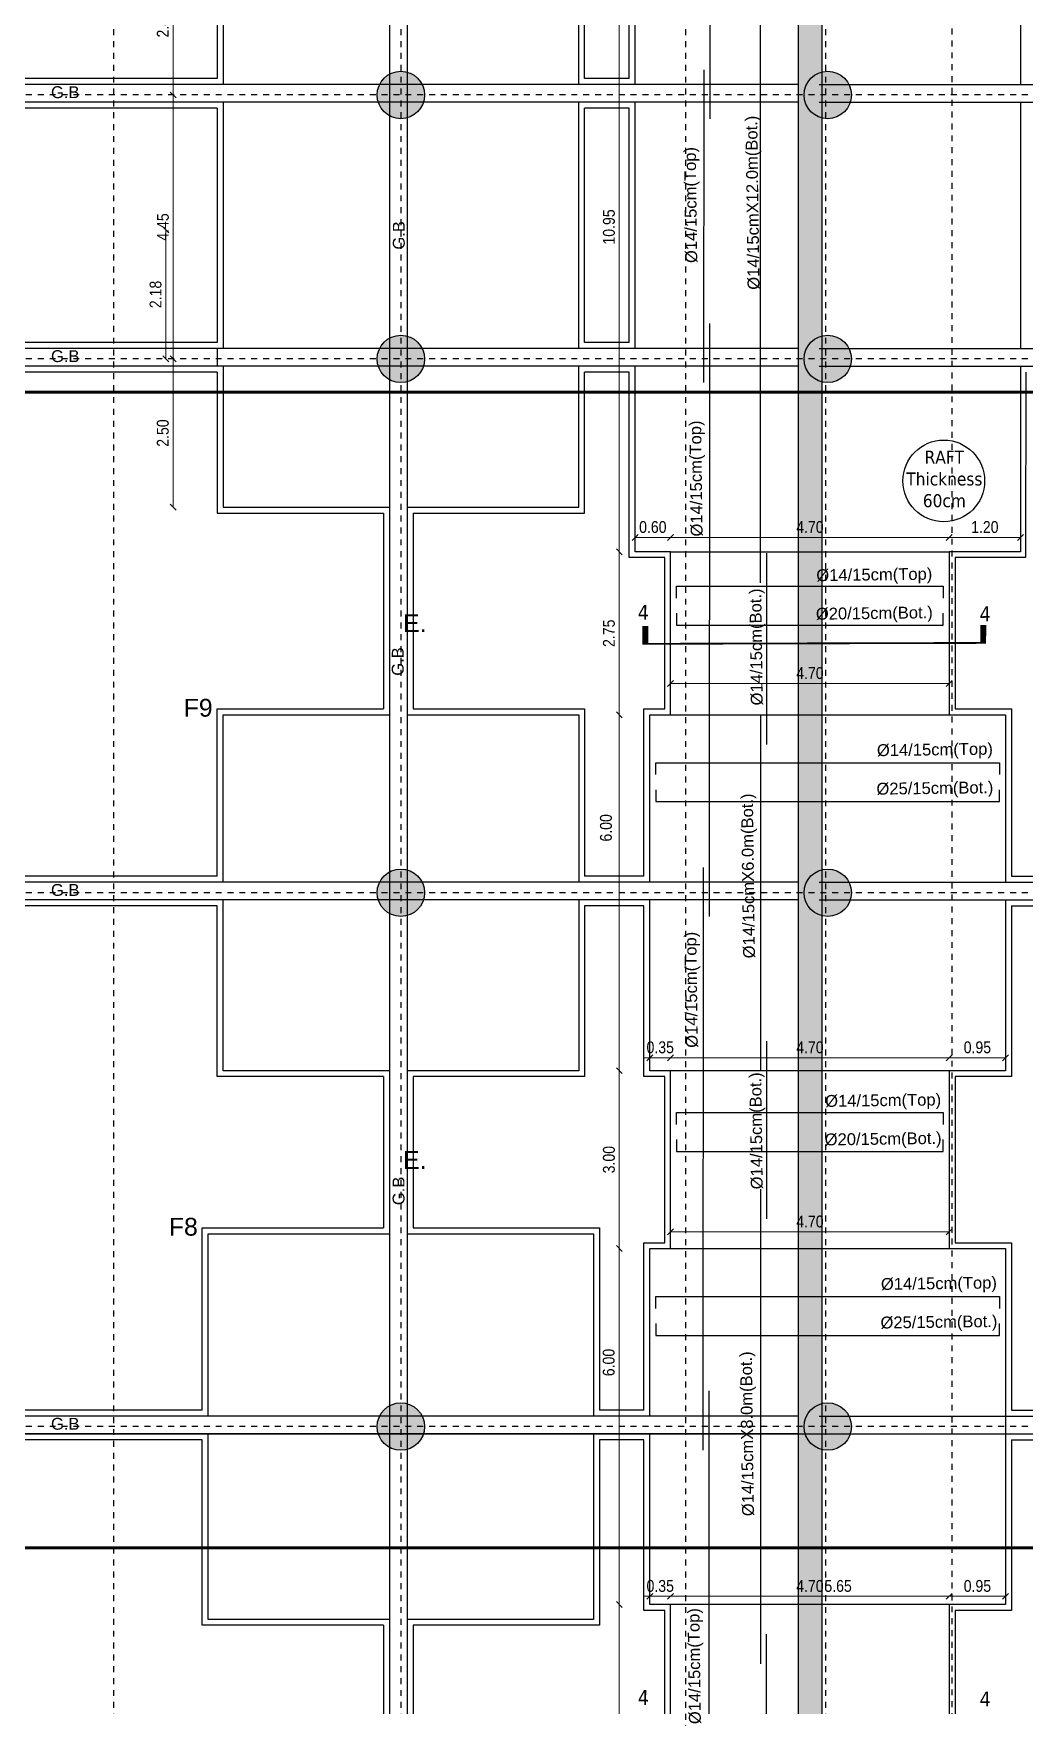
# Model space of a CAD drawing. Header units: metres. Extents: x -55 to 193, y -43 to 92.
# Drawn here: x -4.1 to 12.62, y 16.8 to 44.99 of the extents above; entities that cross this region are included whole.
import ezdxf
from ezdxf.enums import TextEntityAlignment as Align

# ---------------------------------------------------------------- set-up
doc = ezdxf.new("R2010")
doc.units = ezdxf.units.M
doc.header["$MEASUREMENT"] = 0
for name, pattern in [('1080-B01-GX-ZN$0$( Hidden )', [0.375, 0.25, -0.125]), ('CENTER', [50.8, 31.75, -6.35, 6.35, -6.35]), ('F.B COLUMN & AXIS$0$DASHDOT', [25.4, 12.7, -6.35, 0, -6.35])]:
    doc.linetypes.add(name, pattern=pattern)
for name, color, linetype in [('$AUDIT_BAD_LAYER1', 7, 'Continuous'), ('A-AX-AXIS LINE', 9, 'CENTER'), ('A-G-XREF LOCKED', 7, 'Continuous'), ('S-BLINDING LINE', 1, 'Continuous'), ('S-CONCRETE PLANS', 4, 'Continuous'), ('S-S-BEARING WALL', 150, 'Continuous'), ('S-S-BEARING WALL HATCH UNDER THE GROUND', 250, 'Continuous'), ('S-S-COLUMN', 60, 'Continuous'), ('S-S-COLUMN HATCH', 250, 'Continuous'), ('S-Steel', 3, 'Continuous'), ('S-SYMPOLS', 6, 'Continuous'), ('S-TAGS', 135, 'Continuous'), ('S-TEXT- BEAMS', 7, 'Continuous'), ('S-Text-Col.', 7, 'Continuous')]:
    doc.layers.add(name, color=color, linetype=linetype)
doc.layers.add('1080-B01-GX-ZN$0$ZONES', color=24, linetype='Continuous', true_color=0xad2b00)
doc.layers.add('S-DIMENSIONS', color=134, linetype='Continuous', lineweight=13)
doc.layers.add('S-TEXT-STEEL', color=255, linetype='Continuous', lineweight=15)
doc.styles.add('ARIAL', font='arial.ttf')
doc.styles.add('Site 1-200 (m)', font='arial.ttf', dxfattribs={"width": 0.85, "height": 0.2})
doc.styles.get("Standard").update_dxf_attribs({"font": 'arial.ttf'})
doc.styles.add('Tohama', font='tahoma.ttf')
doc.dimstyles.new('FC 1-100 (m)', dxfattribs={"dimtxt": 0.2, "dimasz": 0.1, "dimexe": 0.144, "dimexo": 0.144, "dimgap": 0.072, "dimtad": 1, "dimzin": 1, "dimdsep": 46, "dimtxsty": 'Site 1-200 (m)', "dimblk": 'OBLIQUE', "dimcen": 90, "dimse1": 1, "dimse2": 1, "dimclrd": 256, "dimclrt": 256, "dimadec": 3, "dimazin": 0, "dimtfac": 1, "dimtix": 1, "dimtmove": 2, "dimatfit": 3, "dimfxl": 0.144, "dimtolj": 1, "dimlwd": -1, "dimarcsym": 0})

# ---------------------------------------------------------------- blocks, each defined once
blk = doc.blocks.new('1086-B1-AX-BS2')
at = {"layer": 'A-AX-AXIS LINE', "linetype": 'F.B COLUMN & AXIS$0$DASHDOT', "ltscale": 0.05}
for p, q in [((-2748, 67057), (-2748, -9832)), ((2102, 67057), (2102, -9832)), ((6902, 67057), (6902, -9832)), ((9267, 67057), (9267, -9832)), ((13678, 43949), (-51502, 43949)), ((13678, 39499), (-51502, 39499)), ((13678, 30499), (-51502, 30499)), ((13678, 21499), (-51502, 21499))]:
    blk.add_line(p, q, dxfattribs=at)
blk = doc.blocks.new('1086-B1-X-COBS2')
at = {"layer": 'S-S-BEARING WALL HATCH UNDER THE GROUND'}
h = blk.add_hatch(color=256, dxfattribs=at)
h.dxf.hatch_style = 1
h.paths.add_polyline_path([(8.802, 9.749), (9.202, 9.749), (9.202, 55.999), (8.802, 55.999)])
at = {"layer": 'S-S-COLUMN HATCH'}
h = blk.add_hatch(color=256, dxfattribs=at)
h.dxf.hatch_style = 1
edge = h.paths.add_edge_path()
edge.add_arc((2.102, 43.949), 0.4, 0, 360)
h = blk.add_hatch(color=256, dxfattribs=at)
h.dxf.hatch_style = 1
edge = h.paths.add_edge_path()
edge.add_arc((9.302, 43.949), 0.4, 0, 360)
h = blk.add_hatch(color=256, dxfattribs=at)
h.dxf.hatch_style = 1
edge = h.paths.add_edge_path()
edge.add_arc((2.102, 39.499), 0.4, 0, 360)
h = blk.add_hatch(color=256, dxfattribs=at)
h.dxf.hatch_style = 1
edge = h.paths.add_edge_path()
edge.add_arc((9.302, 39.499), 0.4, 0, 360)
h = blk.add_hatch(color=256, dxfattribs=at)
h.dxf.hatch_style = 1
edge = h.paths.add_edge_path()
edge.add_arc((2.102, 30.499), 0.4, 0, 360)
h = blk.add_hatch(color=256, dxfattribs=at)
h.dxf.hatch_style = 1
edge = h.paths.add_edge_path()
edge.add_arc((9.302, 30.499), 0.4, 0, 360)
h = blk.add_hatch(color=256, dxfattribs=at)
h.dxf.hatch_style = 1
edge = h.paths.add_edge_path()
edge.add_arc((2.102, 21.499), 0.4, 0, 360)
h = blk.add_hatch(color=256, dxfattribs=at)
h.dxf.hatch_style = 1
edge = h.paths.add_edge_path()
edge.add_arc((9.302, 21.499), 0.4, 0, 360)
at = {"layer": 'S-S-BEARING WALL'}
for p, q in [((9.202, 56.299), (9.202, -1.051)), ((8.802, 55.899), (8.802, -0.651))]:
    blk.add_line(p, q, dxfattribs=at)
at = {"layer": 'S-S-COLUMN'}
for centre in [(2.102, 43.949), (9.302, 43.949), (2.102, 39.499), (9.302, 39.499), (2.102, 30.499), (9.302, 30.499), (2.102, 21.499), (9.302, 21.499)]:
    blk.add_circle(centre, 0.4, dxfattribs=at)
at = {"layer": 'A-G-XREF LOCKED', "xscale": 0.001, "yscale": 0.001, "zscale": 0.001}
blk.add_blockref('1086-B1-AX-BS2', (0, 0), dxfattribs=at)
blk = doc.blocks.new('1086-B1-AX-BS1')
at = {"layer": 'A-AX-AXIS LINE', "linetype": 'F.B COLUMN & AXIS$0$DASHDOT', "ltscale": 0.05}
for p, q in [((-2748, 67057), (-2748, -9832)), ((2102, 67057), (2102, -9832)), ((6902, 67057), (6902, -9832)), ((9267, 67057), (9267, -9832)), ((11402, -9832), (11402, 67057)), ((29078, 43949), (-51502, 43949)), ((29078, 39499), (-51502, 39499)), ((29078, 30499), (-51502, 30499)), ((29078, 21499), (-51502, 21499))]:
    blk.add_line(p, q, dxfattribs=at)
blk = doc.blocks.new('1086-B1-X-COBS1')
at = {"layer": 'S-S-COLUMN HATCH'}
h = blk.add_hatch(color=256, dxfattribs=at)
h.dxf.hatch_style = 1
edge = h.paths.add_edge_path()
edge.add_arc((2.102, 43.949), 0.4, 0, 360)
h = blk.add_hatch(color=256, dxfattribs=at)
h.dxf.hatch_style = 1
edge = h.paths.add_edge_path()
edge.add_arc((9.302, 43.949), 0.4, 0, 360)
h = blk.add_hatch(color=256, dxfattribs=at)
h.dxf.hatch_style = 1
edge = h.paths.add_edge_path()
edge.add_arc((2.102, 39.499), 0.4, 0, 360)
h = blk.add_hatch(color=256, dxfattribs=at)
h.dxf.hatch_style = 1
edge = h.paths.add_edge_path()
edge.add_arc((9.302, 39.499), 0.4, 0, 360)
h = blk.add_hatch(color=256, dxfattribs=at)
h.dxf.hatch_style = 1
edge = h.paths.add_edge_path()
edge.add_arc((2.102, 30.499), 0.4, 0, 360)
h = blk.add_hatch(color=256, dxfattribs=at)
h.dxf.hatch_style = 1
edge = h.paths.add_edge_path()
edge.add_arc((9.302, 30.499), 0.4, 0, 360)
h = blk.add_hatch(color=256, dxfattribs=at)
h.dxf.hatch_style = 1
edge = h.paths.add_edge_path()
edge.add_arc((2.102, 21.499), 0.4, 0, 360)
h = blk.add_hatch(color=256, dxfattribs=at)
h.dxf.hatch_style = 1
edge = h.paths.add_edge_path()
edge.add_arc((9.302, 21.499), 0.4, 0, 360)
at = {"layer": 'S-S-COLUMN'}
for centre in [(2.102, 43.949), (9.302, 43.949), (2.102, 39.499), (9.302, 39.499), (2.102, 30.499), (9.302, 30.499), (2.102, 21.499), (9.302, 21.499)]:
    blk.add_circle(centre, 0.4, dxfattribs=at)
at = {"xscale": 0.001, "yscale": 0.001, "zscale": 0.001}
blk.add_blockref('1086-B1-AX-BS1', (0, 0), dxfattribs=at)
blk = doc.blocks.new('1086-B01-GX-MP')
at = {"layer": '1080-B01-GX-ZN$0$ZONES', "linetype": '1080-B01-GX-ZN$0$( Hidden )', "ltscale": 5, "const_width": 0.05}
for points in [[(25.507, 19.453), (-54.793, 19.453), (-54.793, 72.053), (25.507, 72.053)], [(-47.43, -13.662), (32.87, -13.662), (32.87, 38.938), (-47.43, 38.938)]]:
    blk.add_lwpolyline(points, close=True, dxfattribs=at)
blk = doc.blocks.new('_OBLIQUE')
at = {"color": 0, "linetype": 'ByBlock'}
blk.add_line((-0.5, -0.5), (0.5, 0.5), dxfattribs=at)
blk = doc.blocks.new('*D27')
at = {"layer": 'S-DIMENSIONS', "transparency": 16777216}
blk.add_line((-1.861, 39.499), (-1.861, 41.674), dxfattribs=at)
at = {"layer": 'S-DIMENSIONS', "transparency": 16777216, "xscale": 0.1, "yscale": 0.1, "zscale": 0.1}
for p, rotation in [((-1.861, 41.674), 90), ((-1.861, 39.499), 270)]:
    blk.add_blockref('_OBLIQUE', p, dxfattribs=dict(at, rotation=rotation))
at = {"layer": 'S-DIMENSIONS', "transparency": 16777216, "insert": (-2.035, 40.586), "char_height": 0.2, "attachment_point": 5, "rotation": 90, "style": 'Site 1-200 (m)'}
blk.add_mtext('\\A1;2.18', dxfattribs=at)
blk = doc.blocks.new('*D29')
at = {"layer": 'S-DIMENSIONS', "transparency": 16777216}
blk.add_line((-1.739, 46.349), (-1.739, 43.949), dxfattribs=at)
at = {"layer": 'S-DIMENSIONS', "transparency": 16777216, "xscale": 0.1, "yscale": 0.1, "zscale": 0.1}
for p, rotation in [((-1.739, 46.349), 90), ((-1.739, 43.949), 270)]:
    blk.add_blockref('_OBLIQUE', p, dxfattribs=dict(at, rotation=rotation))
at = {"layer": 'S-DIMENSIONS', "transparency": 16777216, "insert": (-1.913, 45.149), "char_height": 0.2, "attachment_point": 5, "rotation": 90, "style": 'Site 1-200 (m)'}
blk.add_mtext('\\A1;2.40', dxfattribs=at)
blk = doc.blocks.new('*D30')
at = {"layer": 'S-DIMENSIONS', "transparency": 16777216}
blk.add_line((-1.739, 43.949), (-1.739, 39.499), dxfattribs=at)
at = {"layer": 'S-DIMENSIONS', "transparency": 16777216, "xscale": 0.1, "yscale": 0.1, "zscale": 0.1}
for p, rotation in [((-1.739, 43.949), 90), ((-1.739, 39.499), 270)]:
    blk.add_blockref('_OBLIQUE', p, dxfattribs=dict(at, rotation=rotation))
at = {"layer": 'S-DIMENSIONS', "transparency": 16777216, "insert": (-1.912, 41.724), "char_height": 0.2, "attachment_point": 5, "rotation": 90, "style": 'Site 1-200 (m)'}
blk.add_mtext('\\A1;4.45', dxfattribs=at)
blk = doc.blocks.new('*D31')
at = {"layer": 'S-DIMENSIONS', "transparency": 16777216}
blk.add_line((-1.739, 39.499), (-1.739, 36.999), dxfattribs=at)
at = {"layer": 'S-DIMENSIONS', "transparency": 16777216, "xscale": 0.1, "yscale": 0.1, "zscale": 0.1}
for p, rotation in [((-1.739, 39.499), 90), ((-1.739, 36.999), 270)]:
    blk.add_blockref('_OBLIQUE', p, dxfattribs=dict(at, rotation=rotation))
at = {"layer": 'S-DIMENSIONS', "transparency": 16777216, "insert": (-1.913, 38.249), "char_height": 0.2, "attachment_point": 5, "rotation": 90, "style": 'Site 1-200 (m)'}
blk.add_mtext('\\A1;2.50', dxfattribs=at)
blk = doc.blocks.new('*D153')
at = {"layer": 'S-DIMENSIONS', "transparency": 16777216}
for p, q in [((6.302, 18.637), (6.202, 18.637)), ((6.302, 18.637), (6.652, 18.637)), ((6.652, 18.637), (6.752, 18.637))]:
    blk.add_line(p, q, dxfattribs=at)
at = {"layer": 'S-DIMENSIONS', "transparency": 16777216, "xscale": 0.1, "yscale": 0.1, "zscale": 0.1}
blk.add_blockref('_OBLIQUE', (6.302, 18.637), dxfattribs=at)
at = {"layer": 'S-DIMENSIONS', "transparency": 16777216, "xscale": 0.1, "yscale": 0.1, "zscale": 0.1, "rotation": 180}
blk.add_blockref('_OBLIQUE', (6.652, 18.637), dxfattribs=at)
at = {"layer": 'S-DIMENSIONS', "transparency": 16777216, "insert": (6.477, 18.811), "char_height": 0.2, "attachment_point": 5, "style": 'Site 1-200 (m)'}
blk.add_mtext('\\A1;0.35', dxfattribs=at)
blk = doc.blocks.new('*D154')
at = {"layer": 'S-DIMENSIONS', "transparency": 16777216}
blk.add_line((6.652, 18.637), (11.352, 18.637), dxfattribs=at)
at = {"layer": 'S-DIMENSIONS', "transparency": 16777216, "xscale": 0.1, "yscale": 0.1, "zscale": 0.1, "rotation": 180}
blk.add_blockref('_OBLIQUE', (6.652, 18.637), dxfattribs=at)
at = {"layer": 'S-DIMENSIONS', "transparency": 16777216, "xscale": 0.1, "yscale": 0.1, "zscale": 0.1}
blk.add_blockref('_OBLIQUE', (11.352, 18.637), dxfattribs=at)
at = {"layer": 'S-DIMENSIONS', "transparency": 16777216, "insert": (9.002, 18.811), "char_height": 0.2, "attachment_point": 5, "style": 'Site 1-200 (m)'}
blk.add_mtext('\\A1;4.70', dxfattribs=at)
blk = doc.blocks.new('*D155')
at = {"layer": 'S-DIMENSIONS', "transparency": 16777216}
blk.add_line((11.352, 18.637), (12.302, 18.637), dxfattribs=at)
at = {"layer": 'S-DIMENSIONS', "transparency": 16777216, "xscale": 0.1, "yscale": 0.1, "zscale": 0.1, "rotation": 180}
blk.add_blockref('_OBLIQUE', (11.352, 18.637), dxfattribs=at)
at = {"layer": 'S-DIMENSIONS', "transparency": 16777216, "xscale": 0.1, "yscale": 0.1, "zscale": 0.1}
blk.add_blockref('_OBLIQUE', (12.302, 18.637), dxfattribs=at)
at = {"layer": 'S-DIMENSIONS', "transparency": 16777216, "insert": (11.827, 18.811), "char_height": 0.2, "attachment_point": 5, "style": 'Site 1-200 (m)'}
blk.add_mtext('\\A1;0.95', dxfattribs=at)
blk = doc.blocks.new('*D156')
at = {"layer": 'S-DIMENSIONS', "transparency": 16777216}
blk.add_line((12.302, 18.637), (6.652, 18.637), dxfattribs=at)
at = {"layer": 'S-DIMENSIONS', "transparency": 16777216, "xscale": 0.1, "yscale": 0.1, "zscale": 0.1, "rotation": 180}
blk.add_blockref('_OBLIQUE', (6.652, 18.637), dxfattribs=at)
at = {"layer": 'S-DIMENSIONS', "transparency": 16777216, "xscale": 0.1, "yscale": 0.1, "zscale": 0.1}
blk.add_blockref('_OBLIQUE', (12.302, 18.637), dxfattribs=at)
at = {"layer": 'S-DIMENSIONS', "transparency": 16777216, "insert": (9.477, 18.811), "char_height": 0.2, "attachment_point": 5, "style": 'Site 1-200 (m)'}
blk.add_mtext('\\A1;5.65', dxfattribs=at)
blk = doc.blocks.new('*D157')
at = {"layer": 'S-DIMENSIONS', "transparency": 16777216}
blk.add_line((6.652, 24.781), (11.352, 24.781), dxfattribs=at)
at = {"layer": 'S-DIMENSIONS', "transparency": 16777216, "xscale": 0.1, "yscale": 0.1, "zscale": 0.1, "rotation": 180}
blk.add_blockref('_OBLIQUE', (6.652, 24.781), dxfattribs=at)
at = {"layer": 'S-DIMENSIONS', "transparency": 16777216, "xscale": 0.1, "yscale": 0.1, "zscale": 0.1}
blk.add_blockref('_OBLIQUE', (11.352, 24.781), dxfattribs=at)
at = {"layer": 'S-DIMENSIONS', "transparency": 16777216, "insert": (9.002, 24.955), "char_height": 0.2, "attachment_point": 5, "style": 'Site 1-200 (m)'}
blk.add_mtext('\\A1;4.70', dxfattribs=at)
blk = doc.blocks.new('*D158')
at = {"layer": 'S-DIMENSIONS', "transparency": 16777216}
for p, q in [((6.302, 27.717), (6.202, 27.717)), ((6.302, 27.717), (6.652, 27.717)), ((6.652, 27.717), (6.752, 27.717))]:
    blk.add_line(p, q, dxfattribs=at)
at = {"layer": 'S-DIMENSIONS', "transparency": 16777216, "xscale": 0.1, "yscale": 0.1, "zscale": 0.1}
blk.add_blockref('_OBLIQUE', (6.302, 27.717), dxfattribs=at)
at = {"layer": 'S-DIMENSIONS', "transparency": 16777216, "xscale": 0.1, "yscale": 0.1, "zscale": 0.1, "rotation": 180}
blk.add_blockref('_OBLIQUE', (6.652, 27.717), dxfattribs=at)
at = {"layer": 'S-DIMENSIONS', "transparency": 16777216, "insert": (6.477, 27.892), "char_height": 0.2, "attachment_point": 5, "style": 'Site 1-200 (m)'}
blk.add_mtext('\\A1;0.35', dxfattribs=at)
blk = doc.blocks.new('*D159')
at = {"layer": 'S-DIMENSIONS', "transparency": 16777216}
blk.add_line((6.652, 27.717), (11.352, 27.717), dxfattribs=at)
at = {"layer": 'S-DIMENSIONS', "transparency": 16777216, "xscale": 0.1, "yscale": 0.1, "zscale": 0.1, "rotation": 180}
blk.add_blockref('_OBLIQUE', (6.652, 27.717), dxfattribs=at)
at = {"layer": 'S-DIMENSIONS', "transparency": 16777216, "xscale": 0.1, "yscale": 0.1, "zscale": 0.1}
blk.add_blockref('_OBLIQUE', (11.352, 27.717), dxfattribs=at)
at = {"layer": 'S-DIMENSIONS', "transparency": 16777216, "insert": (9.002, 27.892), "char_height": 0.2, "attachment_point": 5, "style": 'Site 1-200 (m)'}
blk.add_mtext('\\A1;4.70', dxfattribs=at)
blk = doc.blocks.new('*D160')
at = {"layer": 'S-DIMENSIONS', "transparency": 16777216}
blk.add_line((11.352, 27.717), (12.302, 27.717), dxfattribs=at)
at = {"layer": 'S-DIMENSIONS', "transparency": 16777216, "xscale": 0.1, "yscale": 0.1, "zscale": 0.1, "rotation": 180}
blk.add_blockref('_OBLIQUE', (11.352, 27.717), dxfattribs=at)
at = {"layer": 'S-DIMENSIONS', "transparency": 16777216, "xscale": 0.1, "yscale": 0.1, "zscale": 0.1}
blk.add_blockref('_OBLIQUE', (12.302, 27.717), dxfattribs=at)
at = {"layer": 'S-DIMENSIONS', "transparency": 16777216, "insert": (11.827, 27.892), "char_height": 0.2, "attachment_point": 5, "style": 'Site 1-200 (m)'}
blk.add_mtext('\\A1;0.95', dxfattribs=at)
blk = doc.blocks.new('*D161')
at = {"layer": 'S-DIMENSIONS', "transparency": 16777216}
blk.add_line((6.652, 34.026), (11.352, 34.026), dxfattribs=at)
at = {"layer": 'S-DIMENSIONS', "transparency": 16777216, "xscale": 0.1, "yscale": 0.1, "zscale": 0.1, "rotation": 180}
blk.add_blockref('_OBLIQUE', (6.652, 34.026), dxfattribs=at)
at = {"layer": 'S-DIMENSIONS', "transparency": 16777216, "xscale": 0.1, "yscale": 0.1, "zscale": 0.1}
blk.add_blockref('_OBLIQUE', (11.352, 34.026), dxfattribs=at)
at = {"layer": 'S-DIMENSIONS', "transparency": 16777216, "insert": (9.002, 34.201), "char_height": 0.2, "attachment_point": 5, "style": 'Site 1-200 (m)'}
blk.add_mtext('\\A1;4.70', dxfattribs=at)
blk = doc.blocks.new('*D162')
at = {"layer": 'S-DIMENSIONS', "transparency": 16777216}
blk.add_line((6.052, 36.49), (6.652, 36.49), dxfattribs=at)
at = {"layer": 'S-DIMENSIONS', "transparency": 16777216, "xscale": 0.1, "yscale": 0.1, "zscale": 0.1, "rotation": 180}
blk.add_blockref('_OBLIQUE', (6.052, 36.49), dxfattribs=at)
at = {"layer": 'S-DIMENSIONS', "transparency": 16777216, "xscale": 0.1, "yscale": 0.1, "zscale": 0.1}
blk.add_blockref('_OBLIQUE', (6.652, 36.49), dxfattribs=at)
at = {"layer": 'S-DIMENSIONS', "transparency": 16777216, "insert": (6.352, 36.664), "char_height": 0.2, "attachment_point": 5, "style": 'Site 1-200 (m)'}
blk.add_mtext('\\A1;0.60', dxfattribs=at)
blk = doc.blocks.new('*D163')
at = {"layer": 'S-DIMENSIONS', "transparency": 16777216}
blk.add_line((6.652, 36.49), (11.352, 36.49), dxfattribs=at)
at = {"layer": 'S-DIMENSIONS', "transparency": 16777216, "xscale": 0.1, "yscale": 0.1, "zscale": 0.1, "rotation": 180}
blk.add_blockref('_OBLIQUE', (6.652, 36.49), dxfattribs=at)
at = {"layer": 'S-DIMENSIONS', "transparency": 16777216, "xscale": 0.1, "yscale": 0.1, "zscale": 0.1}
blk.add_blockref('_OBLIQUE', (11.352, 36.49), dxfattribs=at)
at = {"layer": 'S-DIMENSIONS', "transparency": 16777216, "insert": (9.002, 36.664), "char_height": 0.2, "attachment_point": 5, "style": 'Site 1-200 (m)'}
blk.add_mtext('\\A1;4.70', dxfattribs=at)
blk = doc.blocks.new('*D164')
at = {"layer": 'S-DIMENSIONS', "transparency": 16777216}
blk.add_line((11.352, 36.49), (12.552, 36.49), dxfattribs=at)
at = {"layer": 'S-DIMENSIONS', "transparency": 16777216, "xscale": 0.1, "yscale": 0.1, "zscale": 0.1, "rotation": 180}
blk.add_blockref('_OBLIQUE', (11.352, 36.49), dxfattribs=at)
at = {"layer": 'S-DIMENSIONS', "transparency": 16777216, "xscale": 0.1, "yscale": 0.1, "zscale": 0.1}
blk.add_blockref('_OBLIQUE', (12.552, 36.49), dxfattribs=at)
at = {"layer": 'S-DIMENSIONS', "transparency": 16777216, "insert": (11.952, 36.664), "char_height": 0.2, "attachment_point": 5, "style": 'Site 1-200 (m)'}
blk.add_mtext('\\A1;1.20', dxfattribs=at)
blk = doc.blocks.new('*D165')
at = {"layer": 'S-DIMENSIONS', "transparency": 16777216}
blk.add_line((5.787, 47.199), (5.787, 36.249), dxfattribs=at)
at = {"layer": 'S-DIMENSIONS', "transparency": 16777216, "xscale": 0.1, "yscale": 0.1, "zscale": 0.1}
for p, rotation in [((5.787, 47.199), 90), ((5.787, 36.249), 270)]:
    blk.add_blockref('_OBLIQUE', p, dxfattribs=dict(at, rotation=rotation))
at = {"layer": 'S-DIMENSIONS', "transparency": 16777216, "insert": (5.612, 41.724), "char_height": 0.2, "attachment_point": 5, "rotation": 90, "style": 'Site 1-200 (m)'}
blk.add_mtext('\\A1;10.95', dxfattribs=at)
blk = doc.blocks.new('*D170')
at = {"layer": 'S-DIMENSIONS', "transparency": 16777216}
blk.add_line((5.787, 36.249), (5.787, 33.499), dxfattribs=at)
at = {"layer": 'S-DIMENSIONS', "transparency": 16777216, "xscale": 0.1, "yscale": 0.1, "zscale": 0.1}
for p, rotation in [((5.787, 36.249), 90), ((5.787, 33.499), 270)]:
    blk.add_blockref('_OBLIQUE', p, dxfattribs=dict(at, rotation=rotation))
at = {"layer": 'S-DIMENSIONS', "transparency": 16777216, "insert": (5.612, 34.874), "char_height": 0.2, "attachment_point": 5, "rotation": 90, "style": 'Site 1-200 (m)'}
blk.add_mtext('\\A1;2.75', dxfattribs=at)
blk = doc.blocks.new('*D171')
at = {"layer": 'S-DIMENSIONS', "transparency": 16777216}
blk.add_line((5.787, 33.499), (5.787, 27.499), dxfattribs=at)
at = {"layer": 'S-DIMENSIONS', "transparency": 16777216, "xscale": 0.1, "yscale": 0.1, "zscale": 0.1}
for p, rotation in [((5.787, 33.499), 90), ((5.787, 27.499), 270)]:
    blk.add_blockref('_OBLIQUE', p, dxfattribs=dict(at, rotation=rotation))
at = {"layer": 'S-DIMENSIONS', "transparency": 16777216, "insert": (5.562, 31.593), "char_height": 0.2, "attachment_point": 5, "rotation": 90, "style": 'Site 1-200 (m)'}
blk.add_mtext('\\A1;6.00', dxfattribs=at)
blk = doc.blocks.new('*D172')
at = {"layer": 'S-DIMENSIONS', "transparency": 16777216}
blk.add_line((5.787, 27.499), (5.787, 24.499), dxfattribs=at)
at = {"layer": 'S-DIMENSIONS', "transparency": 16777216, "xscale": 0.1, "yscale": 0.1, "zscale": 0.1}
for p, rotation in [((5.787, 27.499), 90), ((5.787, 24.499), 270)]:
    blk.add_blockref('_OBLIQUE', p, dxfattribs=dict(at, rotation=rotation))
at = {"layer": 'S-DIMENSIONS', "transparency": 16777216, "insert": (5.612, 25.999), "char_height": 0.2, "attachment_point": 5, "rotation": 90, "style": 'Site 1-200 (m)'}
blk.add_mtext('\\A1;3.00', dxfattribs=at)
blk = doc.blocks.new('*D173')
at = {"layer": 'S-DIMENSIONS', "transparency": 16777216}
blk.add_line((5.787, 24.499), (5.787, 18.499), dxfattribs=at)
at = {"layer": 'S-DIMENSIONS', "transparency": 16777216, "xscale": 0.1, "yscale": 0.1, "zscale": 0.1}
for p, rotation in [((5.787, 24.499), 90), ((5.787, 18.499), 270)]:
    blk.add_blockref('_OBLIQUE', p, dxfattribs=dict(at, rotation=rotation))
at = {"layer": 'S-DIMENSIONS', "transparency": 16777216, "insert": (5.608, 22.579), "char_height": 0.2, "attachment_point": 5, "rotation": 90, "style": 'Site 1-200 (m)'}
blk.add_mtext('\\A1;6.00', dxfattribs=at)
blk = doc.blocks.new('*D174')
at = {"layer": 'S-DIMENSIONS', "transparency": 16777216}
blk.add_line((5.787, 18.499), (5.787, 11.699), dxfattribs=at)
at = {"layer": 'S-DIMENSIONS', "transparency": 16777216, "xscale": 0.1, "yscale": 0.1, "zscale": 0.1}
for p, rotation in [((5.787, 18.499), 90), ((5.787, 11.699), 270)]:
    blk.add_blockref('_OBLIQUE', p, dxfattribs=dict(at, rotation=rotation))
at = {"layer": 'S-DIMENSIONS', "transparency": 16777216, "insert": (5.612, 15.099), "char_height": 0.2, "attachment_point": 5, "rotation": 90, "style": 'Site 1-200 (m)'}
blk.add_mtext('\\A1;6.80', dxfattribs=at)

msp = doc.modelspace()

# ---------------------------------------------------------------- linework, layer by layer
at = {"layer": 'S-BLINDING LINE'}
for p, q in [((-0.998, 44.227), (-5.998, 44.227)), ((5.953, 44.227), (5.202, 44.227)), ((-0.998, 43.727), (-5.998, 43.727)), ((5.953, 43.727), (5.202, 43.727)), ((-0.998, 39.777), (-5.998, 39.777)), ((5.954, 39.777), (5.202, 39.777)), ((-0.998, 39.277), (-5.998, 39.277)), ((5.954, 39.277), (5.202, 39.277)), ((1.808, 36.899), (1.808, 33.599)), ((2.308, 36.899), (2.308, 33.599)), ((-0.998, 30.777), (-5.748, 30.777)), ((6.202, 30.777), (5.202, 30.777)), ((12.402, 30.777), (14.572, 30.777)), ((-0.998, 30.277), (-5.748, 30.277)), ((6.202, 30.277), (5.202, 30.277)), ((12.402, 30.277), (14.572, 30.277)), ((1.808, 27.399), (1.808, 24.849)), ((2.308, 27.399), (2.308, 24.849)), ((-1.248, 21.777), (-5.648, 21.777)), ((6.202, 21.777), (5.452, 21.777)), ((12.402, 21.777), (14.572, 21.777)), ((-1.248, 21.277), (-5.648, 21.277)), ((6.202, 21.277), (5.452, 21.277)), ((12.402, 21.277), (14.572, 21.277)), ((1.808, 18.149), (1.808, 11.799)), ((2.308, 18.149), (2.308, 11.799))]:
    msp.add_line(p, q, dxfattribs=at)
for points in [[(5.953, 44.227), (5.952, 47.299), (6.552, 47.299)], [(1.808, 46.449), (-0.998, 46.449), (-0.998, 44.227)], [(5.202, 44.227), (5.202, 46.449), (2.308, 46.449)], [(-0.998, 43.727), (-0.998, 39.777)], [(5.202, 39.777), (5.202, 43.727)], [(5.954, 39.777), (5.953, 43.727)], [(-0.998, 39.677), (-0.998, 39.377)], [(-0.998, 39.277), (-0.998, 36.899), (1.808, 36.899)], [(2.308, 36.899), (5.202, 36.899), (5.202, 39.277)], [(6.552, 36.149), (5.955, 36.149), (5.954, 39.277)], [(12.643, 39.277), (12.64, 36.149), (11.452, 36.149)], [(6.552, 33.599), (6.552, 36.149)], [(11.452, 36.149), (11.452, 33.599)], [(-0.998, 30.777), (-0.998, 33.599), (1.808, 33.599)], [(2.308, 33.599), (5.202, 33.599), (5.202, 30.777)], [(6.202, 30.777), (6.202, 33.599), (6.552, 33.599)], [(11.452, 33.599), (12.402, 33.599), (12.402, 30.777)], [(1.808, 27.399), (-0.998, 27.399), (-0.998, 30.277)], [(5.202, 30.277), (5.202, 27.399), (2.308, 27.399)], [(6.552, 27.399), (6.202, 27.399), (6.202, 30.277)], [(12.402, 30.277), (12.402, 27.399), (11.452, 27.399)], [(6.552, 24.599), (6.552, 27.399)], [(11.452, 27.399), (11.452, 24.599)], [(-1.248, 21.777), (-1.248, 24.849), (1.808, 24.849)], [(2.308, 24.849), (5.452, 24.849), (5.452, 21.777)], [(6.202, 21.777), (6.202, 24.599), (6.552, 24.599)], [(11.452, 24.599), (12.402, 24.599), (12.402, 21.777)], [(1.808, 18.149), (-1.248, 18.149), (-1.248, 21.277)], [(5.452, 21.277), (5.452, 18.149), (2.308, 18.149)], [(6.552, 18.399), (6.202, 18.399), (6.202, 21.277)], [(12.402, 21.277), (12.402, 18.399), (11.452, 18.399)], [(2.308, 11.799), (5.952, 11.799), (6.552, 11.799), (6.552, 12.699), (6.552, 18.399)], [(11.452, 18.399), (11.452, 11.799)]]:
    msp.add_lwpolyline(points, dxfattribs=at)
at = {"layer": 'S-CONCRETE PLANS'}
for p, q in [((1.908, 55.556), (1.908, 9.777)), ((2.208, 55.556), (2.208, 9.777)), ((8.802, 44.127), (-15.94, 44.127)), ((9.158, 44.127), (14.572, 44.127)), ((8.802, 43.827), (-15.917, 43.827)), ((9.158, 43.827), (14.572, 43.827)), ((8.802, 39.677), (-41.939, 39.677)), ((9.158, 39.677), (14.572, 39.677)), ((8.802, 39.377), (-41.961, 39.377)), ((9.158, 39.377), (14.572, 39.377)), ((6.652, 36.249), (11.352, 36.249)), ((8.802, 30.677), (-38.937, 30.677)), ((9.158, 30.677), (14.572, 30.677)), ((8.802, 30.377), (-38.939, 30.377)), ((9.158, 30.377), (14.572, 30.377)), ((8.802, 21.677), (-35.971, 21.677)), ((9.158, 21.677), (14.572, 21.677)), ((-54.793, 21.377), (20.121, 21.377)), ((8.802, 21.377), (-35.971, 21.377)), ((9.158, 21.377), (14.572, 21.377))]:
    msp.add_line(p, q, dxfattribs=at)
for points in [[(6.052, 44.127), (6.052, 47.199), (12.552, 47.199), (12.552, 44.127)], [(1.908, 46.349), (-0.898, 46.349), (-0.898, 44.127)], [(5.102, 44.127), (5.102, 46.349), (2.208, 46.349)], [(-0.898, 43.827), (-0.898, 39.677)], [(5.102, 39.677), (5.102, 43.827)], [(6.052, 39.677), (6.052, 43.827)], [(12.552, 43.827), (12.552, 39.677)], [(-0.898, 39.377), (-0.898, 36.999), (1.908, 36.999)], [(2.208, 36.999), (5.102, 36.999), (5.102, 39.377)], [(6.652, 33.499), (6.652, 36.249), (6.052, 36.249), (6.052, 39.377)], [(12.552, 39.377), (12.552, 36.249), (11.352, 36.249), (11.352, 33.499)], [(-0.898, 30.677), (-0.898, 33.499), (1.908, 33.499)], [(2.208, 33.499), (5.102, 33.499), (5.102, 30.677)], [(6.302, 30.677), (6.302, 33.499), (12.302, 33.499), (12.302, 30.677)], [(1.908, 27.499), (-0.898, 27.499), (-0.898, 30.377)], [(5.102, 30.377), (5.102, 27.499), (2.208, 27.499)], [(12.302, 30.377), (12.302, 27.499), (6.302, 27.499), (6.302, 30.377)], [(6.652, 24.499), (6.652, 27.499)], [(11.352, 27.499), (11.352, 24.499)], [(-1.148, 21.677), (-1.148, 24.749), (1.908, 24.749)], [(2.208, 24.749), (5.352, 24.749), (5.352, 21.677)], [(6.302, 21.677), (6.302, 24.499), (12.302, 24.499), (12.302, 18.499), (6.302, 18.499), (6.302, 21.377)], [(1.908, 18.249), (-1.148, 18.249), (-1.148, 21.377)], [(5.352, 21.377), (5.352, 18.249), (2.208, 18.249)], [(6.652, 11.699), (6.652, 18.499)], [(11.352, 18.499), (11.352, 11.699)]]:
    msp.add_lwpolyline(points, dxfattribs=at)
at = {"layer": 'S-Steel'}
for points in [[(7.319, 51.599), (7.313, 43.549)], [(8.169, 35.724), (8.169, 47.724)], [(7.213, 44.372), (7.209, 39.099)], [(7.31, 40.099), (7.303, 30.099)], [(8.269, 36.224), (8.267, 32.999)], [(6.752, 35.468), (6.752, 35.668), (11.252, 35.668), (11.252, 35.468)], [(6.752, 35.212), (6.752, 35.012), (11.252, 35.012), (11.252, 35.212)], [(8.166, 33.499), (8.166, 27.499)], [(6.402, 32.492), (6.402, 32.692), (12.202, 32.692), (12.202, 32.492)], [(6.402, 32.236), (6.402, 32.036), (12.202, 32.036), (12.202, 32.236)], [(7.203, 30.922), (7.196, 21.1)], [(8.269, 27.999), (8.267, 24.999)], [(6.752, 26.593), (6.752, 26.793), (11.252, 26.793), (11.252, 26.593)], [(6.752, 26.337), (6.752, 26.137), (11.252, 26.137), (11.252, 26.337)], [(8.166, 25.499), (8.166, 17.499)], [(6.402, 23.492), (6.402, 23.692), (12.202, 23.692), (12.202, 23.492)], [(6.402, 23.236), (6.402, 23.036), (12.202, 23.036), (12.202, 23.236)], [(7.297, 22.1), (7.289, 8.991), (7.489, 8.991)], [(8.069, 8.991), (8.269, 8.991), (8.269, 17.999)]]:
    msp.add_lwpolyline(points, dxfattribs=at)
at = {"layer": 'S-SYMPOLS'}
msp.add_lwpolyline([(6.227, 34.996, 0.1, 0.1, 0), (6.224, 34.696, 0.03, 0.03, 0), (11.924, 34.711, 0.1, 0.1, 0), (11.926, 35.011, 0.1, 0.1, 0)], format="xyseb", dxfattribs=at)
at = {"layer": 'S-TAGS', "ltscale": 0.05}
msp.add_circle((11.26, 37.442), 0.689, dxfattribs=at)

# ---------------------------------------------------------------- block references
at = {"layer": 'A-G-XREF LOCKED'}
msp.add_blockref('1086-B1-X-COBS2', (0, 0), dxfattribs=at)
at = {"layer": 'S-CONCRETE PLANS'}
for name in ['1086-B01-GX-MP', '1086-B1-X-COBS1']:
    msp.add_blockref(name, (0, 0), dxfattribs=at)

# ---------------------------------------------------------------- texts
at = {"layer": '$AUDIT_BAD_LAYER1'}
for p in [(2.139, 34.894, 0), (2.139, 25.844, 0)]:
    msp.add_text('E.', height=0.3, dxfattribs=at).set_placement(p)
at = {"layer": 'S-SYMPOLS', "style": 'Tohama'}
for rotation, p in [(359.5798, (6.098, 35.102)), (0.0721, (11.864, 35.075)), (359.5798, (6.098, 16.806)), (0.0721, (11.864, 16.78))]:
    msp.add_text('4', height=0.25, rotation=rotation, dxfattribs=at).set_placement(p)
at = {"layer": 'S-TAGS', "ltscale": 0.05, "insert": (12.098, 37.953), "char_height": 0.22, "width": 1.65732, "attachment_point": 3, "style": 'Tohama'}
msp.add_mtext('\\pxqc;RAFT Thickness^J60cm', dxfattribs=at)
at = {"layer": 'S-TEXT- BEAMS', "ltscale": 0.05, "style": 'ARIAL'}
for p in [(-3.8, 43.996), (-3.8, 39.546), (-3.8, 30.546), (-3.8, 21.546)]:
    msp.add_text('G.B', height=0.2, dxfattribs=at).set_placement(p, align=Align.MIDDLE_LEFT)
for p in [(2.067, 41.342, 0), (2.049, 34.157), (2.063, 25.232)]:
    msp.add_text('G.B', height=0.2, rotation=90, dxfattribs=at).set_placement(p, align=Align.MIDDLE_LEFT)
at = {"layer": 'S-Text-Col.', "ltscale": 0.05, "style": 'ARIAL'}
for s, p in [('F9', (-1.562, 33.618)), ('F8', (-1.812, 24.868))]:
    msp.add_text(s, height=0.3, dxfattribs=at).set_placement(p, align=Align.MIDDLE_LEFT)
at = {"layer": 'S-TEXT-STEEL', "ltscale": 0.05, "style": 'ARIAL'}
for s, rotation, p in [('%%C14/15cmX12.0m(Bot.)', 90.7585, (8.132, 42.134)), ('%%C14/15cm(Top)', 90.7585, (7.089, 42.095)), ('%%C14/15cm(Top)', 90.7585, (7.179, 37.484)), ('%%C14/15cm(Top)', 0.7585, (10.089, 35.765)), ('%%C14/15cm(Bot.)', 90.7585, (8.193, 34.644)), ('%%C20/15cm(Bot.)', 0.7585, (10.089, 35.115)), ('%%C14/15cm(Top)', 0.7585, (11.111, 32.815)), ('%%C14/15cmX6.0m(Bot.)', 90.7585, (8.057, 30.784)), ('%%C25/15cm(Bot.)', 0.7585, (11.111, 32.165)), ('%%C14/15cm(Top)', 90.7585, (7.097, 28.864)), ('%%C14/15cm(Bot.)', 90.7585, (8.193, 26.486)), ('%%C14/15cm(Top)', 0.7585, (10.238, 26.901)), ('%%C20/15cm(Bot.)', 0.7585, (10.238, 26.252)), ('%%C14/15cm(Top)', 0.7585, (11.179, 23.815)), ('%%C25/15cm(Bot.)', 0.7585, (11.179, 23.165)), ('%%C14/15cmX8.0m(Bot.)', 90.7585, (8.04, 21.378)), ('%%C14/15cm(Top)', 90.7585, (7.149, 17.461))]:
    msp.add_text(s, height=0.2, rotation=rotation, dxfattribs=at).set_placement(p, align=Align.CENTER)

# ---------------------------------------------------------------- dimensions: what is measured, and where the dimension line sits
at = {"layer": 'S-DIMENSIONS'}
for base, p1, p2, picture, middle in [((5.787, 36.249), (12.552, 47.199), (12.552, 36.249), '*D165', (5.612, 41.724)), ((-1.739, 43.949), (2.102, 46.349), (2.102, 43.949), '*D29', (-1.913, 45.149)), ((-1.739, 39.499), (2.102, 43.949), (2.102, 39.499), '*D30', (-1.912, 41.724)), ((-1.860898355, 41.673809792), (-9.09822716, 39.498809792), (-6.09822716, 41.673809792), '*D27', (-2.035012952, 40.586309792)), ((-1.739, 36.999), (2.102, 39.499), (2.102, 36.999), '*D31', (-1.913, 38.249)), ((5.787, 33.499), (6.652, 36.249), (6.652, 33.499), '*D170', (5.612, 34.874)), ((5.787, 24.499), (6.652, 27.499), (6.652, 24.499), '*D172', (5.612, 25.999)), ((5.787, 11.699), (6.652, 18.499), (6.652, 11.699), '*D174', (5.612, 15.099))]:
    dim = msp.add_linear_dim(base=base, p1=p1, p2=p2, angle=90, dimstyle='FC 1-100 (m)', dxfattribs=at)
    dim.commit()
    dim.dimension.update_dxf_attribs({"geometry": picture, "text_midpoint": middle})
for base, p1, p2, picture, middle in [((6.652, 36.49), (6.052, 36.249), (6.652, 36.249), '*D162', (6.352, 36.664)), ((11.352, 36.49), (6.652, 36.249), (11.352, 36.249), '*D163', (9.002, 36.664)), ((12.552, 36.49), (11.352, 36.249), (12.552, 36.249), '*D164', (11.952, 36.664)), ((11.352, 34.026), (6.652, 33.499), (11.352, 33.499), '*D161', (9.002, 34.201)), ((6.652, 27.717), (6.302, 27.499), (6.652, 27.499), '*D158', (6.477, 27.892)), ((11.352, 27.717), (6.652, 27.499), (11.352, 27.499), '*D159', (9.002, 27.892)), ((12.302, 27.717), (11.352, 27.499), (12.302, 27.499), '*D160', (11.827, 27.892)), ((11.352, 24.781), (6.652, 24.499), (11.352, 24.499), '*D157', (9.002, 24.955)), ((6.652, 18.637), (12.302, 18.499), (6.652, 24.499), '*D156', (9.477, 18.811)), ((6.652, 18.637), (6.302, 18.499), (6.652, 18.499), '*D153', (6.477, 18.811)), ((11.352, 18.637), (6.652, 18.499), (11.352, 18.499), '*D154', (9.002, 18.811)), ((12.302, 18.637), (11.352, 18.499), (12.302, 18.499), '*D155', (11.827, 18.811))]:
    dim = msp.add_linear_dim(base=base, p1=p1, p2=p2, dimstyle='FC 1-100 (m)', dxfattribs=at)
    dim.commit()
    dim.dimension.update_dxf_attribs({"geometry": picture, "text_midpoint": middle})
for base, p1, p2, picture, middle in [((5.787, 27.499), (6.652, 33.499), (6.652, 27.499), '*D171', (5.562, 31.593)), ((5.787, 18.499), (6.652, 24.499), (6.652, 18.499), '*D173', (5.608, 22.579))]:
    dim = msp.add_linear_dim(base=base, p1=p1, p2=p2, angle=90, dimstyle='FC 1-100 (m)', dxfattribs=at)
    dim.commit()
    dim.dimension.update_dxf_attribs({"geometry": picture, "text_midpoint": middle, "dimtype": 160})

doc.saveas('drawing.dxf')
